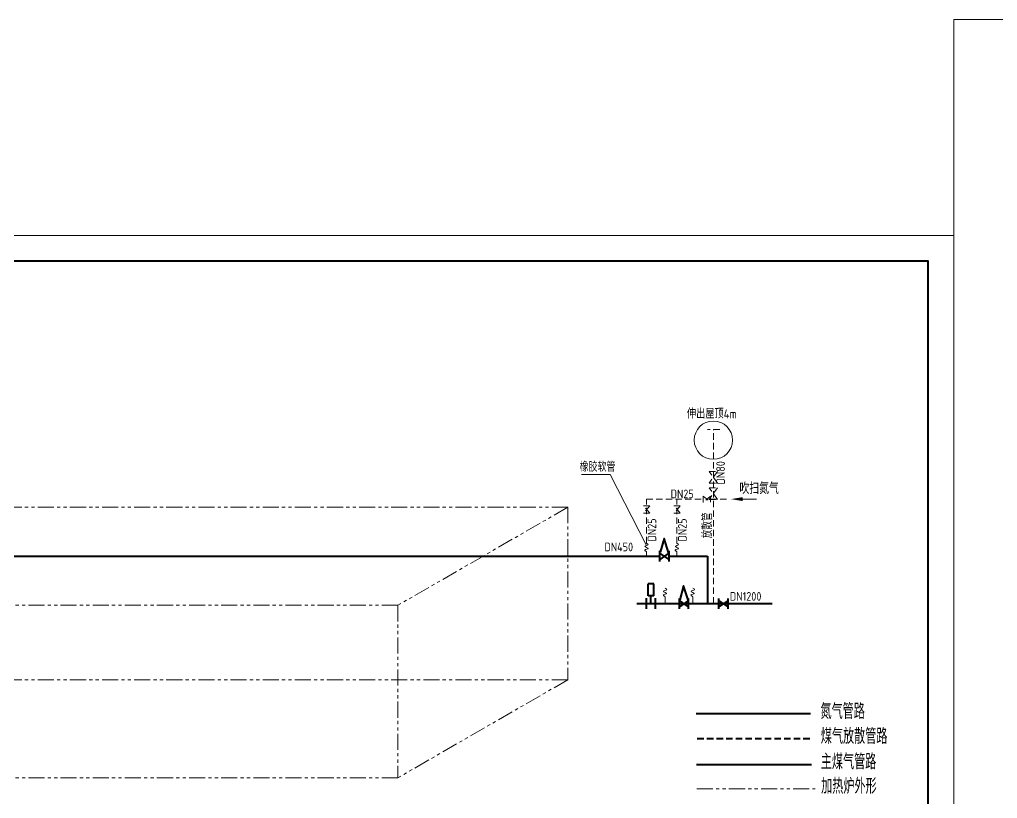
# Model space of a CAD drawing. Header units: millimetres. Extents: x -45744 to 19596, y 135 to 25335.
# Drawn here: x -34221 to -15198, y 10179 to 25335 of the extents above; entities that cross this region are included whole.
import ezdxf

# ---------------------------------------------------------------- set-up
doc = ezdxf.new("R2010")
doc.units = ezdxf.units.MM
doc.header["$LTSCALE"] = 500
doc.linetypes.add('DASHED2', pattern=[0.375, 0.25, -0.125])
doc.linetypes.add('PHANTOM2', pattern=[1.25, 0.625, -0.125, 0.125, -0.125, 0.125, -0.125])
for name, color, linetype, lineweight in [('2D', 4, 'PHANTOM2', 20), ('SHI', 7, 'Continuous', 40), ('WEN', 3, 'Continuous', 20), ('XI', 2, 'Continuous', 20), ('XU', 6, 'DASHED2', 20)]:
    doc.layers.add(name, color=color, linetype=linetype, lineweight=lineweight)
doc.styles.add('GB', font='gbenor.shx', dxfattribs={"bigfont": 'gbcbig.shx'})

msp = doc.modelspace()

# ---------------------------------------------------------------- linework, layer by layer
at = {"layer": '2D'}
for p, q in [((-23553.1377, 15847.1523), (-37098.7845, 15847.1523)), ((-23553.1377, 15847.1523), (-26860.2571, 13937.786)), ((-23553.1377, 15847.1523), (-23553.1377, 12490.0589)), ((-26860.2571, 13937.786), (-40402.4261, 13937.786)), ((-26860.2571, 13937.786), (-26860.2571, 10580.6926)), ((-23553.1377, 12490.0589), (-37095.3066, 12490.0589)), ((-23553.1377, 12490.0589), (-26860.2571, 10580.6926)), ((-26860.2571, 10580.6926), (-40402.4261, 10580.6926)), ((-21045.8887, 10363.5301), (-18744.8393, 10363.5301))]:
    msp.add_line(p, q, dxfattribs=at)
at = {"layer": 'SHI', "lineweight": 40}
for p, q in [((-39068.3664, 14892.4692), (-21765.7571, 14892.4692)), ((-21586.653, 14892.2569), (-20840.1505, 14892.2569)), ((-18817.7989, 10830.1656), (-21052.088, 10830.1656))]:
    msp.add_line(p, q, dxfattribs=at)
at = {"layer": 'SHI'}
for p, q in [((-21765.7571, 14789.3981), (-21765.7571, 14995.1157)), ((-21586.653, 14956.4311), (-21765.7571, 14831.0582)), ((-21586.653, 14828.5072), (-21765.7571, 14953.8801)), ((-21586.653, 14789.3981), (-21586.653, 14995.1157)), ((-20840.1505, 14892.2569), (-20840.1505, 13971.6219)), ((-21992.7165, 14123.7827), (-21992.7165, 14352.1437)), ((-21881.9181, 14352.1437), (-21992.7165, 14352.1437)), ((-21881.9181, 14123.7827), (-21881.9181, 14352.1437)), ((-21881.9181, 14123.7827), (-21992.7165, 14123.7827)), ((-21939.3652, 13971.6219), (-21939.3652, 14123.7827)), ((-22214.9359, 13971.6219), (-19581.8949, 13971.6219)), ((-22026.0194, 13867.9855), (-22026.0194, 14073.7031)), ((-21847.2936, 13870.5289), (-21847.2936, 14076.2466)), ((-21846.9152, 13867.9855), (-21846.9152, 14073.7031)), ((-21384.7304, 13866.0064), (-21384.7304, 14071.7241)), ((-21205.6262, 14033.0395), (-21384.7304, 13907.6666)), ((-21205.6262, 13905.1156), (-21384.7304, 14030.4885)), ((-21205.6262, 13866.0064), (-21205.6262, 14071.7241)), ((-20616.0484, 13866.0064), (-20616.0484, 14071.7241)), ((-20436.9443, 14033.0395), (-20616.0484, 13907.6666)), ((-20436.9443, 13905.1156), (-20616.0484, 14030.4885)), ((-20436.9443, 13866.0064), (-20436.9443, 14071.7241))]:
    msp.add_line(p, q, dxfattribs=at)
at = {"layer": 'SHI', "color": 4, "lineweight": 40}
msp.add_line((-18831.5478, 11822.6541), (-21059.7113, 11822.6541), dxfattribs=at)
at = {"layer": 'SHI', "color": 6, "linetype": 'DASHED2', "lineweight": 40}
msp.add_line((-21036.322, 11344.2177), (-18809.1563, 11344.2177), dxfattribs=at)
at = {"layer": 'SHI'}
msp.add_lwpolyline([(-44494.2571, 635.4502), (-16544.2571, 635.4502), (-16544.2571, 20635.4502), (-44494.2571, 20635.4502)], close=True, dxfattribs=at)
for points in [[(-21596.5129, 14966.3664), (-21682.7704, 15239.6249), (-21759.3314, 14970.2643)], [(-21215.4862, 14042.9748), (-21301.7437, 14316.2333), (-21378.3046, 14046.8727)]]:
    msp.add_lwpolyline(points, dxfattribs=at)
at = {"layer": 'WEN'}
for p, q in [((-23290.2811, 16481.342), (-22731.5489, 16481.342)), ((-22731.5489, 16481.342), (-22024.8237, 15098.546)), ((-20154.7888, 16003.3476), (-19886.43, 16003.3476))]:
    msp.add_line(p, q, dxfattribs=at)
msp.add_circle((-20724.3483, 17150.9275), 372.8396, dxfattribs=at)
for points in [[(-22023.8508, 15146.7001), (-21992.0847, 15114.934), (-22057.6335, 15083.0526), (-21990.271, 15040.933), (-22058.6861, 15013.5553), (-22023.8508, 14978.72)], [(-21432.8463, 15146.7001), (-21401.0802, 15114.934), (-21466.629, 15083.0526), (-21399.2665, 15040.933), (-21467.6816, 15013.5553), (-21432.8463, 14978.72)], [(-21662.7479, 14271.7601), (-21630.9818, 14239.994), (-21696.5306, 14208.1126), (-21629.1681, 14165.993), (-21697.5832, 14138.6152), (-21662.7479, 14103.7799)], [(-21124.2171, 14271.7601), (-21092.4511, 14239.994), (-21157.9999, 14208.1126), (-21090.6373, 14165.993), (-21159.0524, 14138.6152), (-21124.2171, 14103.7799)]]:
    msp.add_spline(points, degree=3, dxfattribs=at)
msp.add_solid([(-20154.7888, 16040.9984), (-20154.7888, 15965.6968), (-20380.6937, 16003.3476)], dxfattribs=at)
at = {"layer": 'XI'}
for points in [[(-16044.2571, 135.4502), (19595.7429, 135.4502), (19595.7429, 25335.4502), (-16044.2571, 25335.4502)], [(-45744.2571, 135.4502), (-16044.2571, 135.4502), (-16044.2571, 21135.4502), (-45744.2571, 21135.4502)]]:
    msp.add_lwpolyline(points, close=True, dxfattribs=at)
at = {"layer": 'XU'}
for p, q in [((-20598.7806, 17355.8132), (-20836.5359, 17355.8132)), ((-20724.3483, 13971.6219), (-20724.3483, 17355.8132)), ((-22023.8508, 16002.6061), (-20919.6164, 16002.6061)), ((-22023.8508, 15146.7001), (-22023.8508, 16002.6061)), ((-21432.8463, 15146.7001), (-21432.8463, 16002.6061)), ((-20919.6164, 15940.9119), (-20919.6164, 16063.9172)), ((-20919.6164, 16063.9172), (-20779.135, 15941.6759)), ((-20779.135, 16063.9172), (-20919.6164, 15940.9119)), ((-20779.135, 15941.6759), (-20779.135, 16063.9172)), ((-20779.135, 16002.6061), (-20408.864, 16002.6061)), ((-22081.8287, 15871.0649), (-21958.8234, 15871.0649)), ((-21958.8234, 15730.5835), (-22081.8287, 15871.0649)), ((-21958.8234, 15871.0649), (-22081.0647, 15730.5835)), ((-21490.8242, 15871.0649), (-21367.8189, 15871.0649)), ((-21367.8189, 15730.5835), (-21490.8242, 15871.0649)), ((-21367.8189, 15871.0649), (-21490.0602, 15730.5835)), ((-22081.0647, 15730.5835), (-21958.8234, 15730.5835)), ((-21490.0602, 15730.5835), (-21367.8189, 15730.5835)), ((-22023.8508, 14892.4692), (-22023.8508, 14978.72)), ((-21432.8463, 14892.4692), (-21432.8463, 14978.72)), ((-21662.7479, 13969.0775), (-21662.7479, 14103.7799)), ((-21124.2171, 13969.0775), (-21124.2171, 14103.7799))]:
    msp.add_line(p, q, dxfattribs=at)
for points in [[(-20804.8278, 16542.6819), (-20643.8688, 16542.6819), (-20805.8094, 16316.1279), (-20642.8872, 16316.1279), (-20804.8278, 16542.6819)], [(-20804.8278, 16225.1819), (-20643.8688, 16225.1819), (-20805.8094, 15998.6279), (-20642.8872, 15998.6279), (-20804.8278, 16225.1819)]]:
    msp.add_lwpolyline(points, dxfattribs=at)

# ---------------------------------------------------------------- texts
at = {"layer": 'WEN', "style": 'GB'}
for s, height, p in [('伸出屋顶4m', 178.44918, (-21237.3297, 17572.7508)), ('DN25', 168.25208, (-21555.0761, 16020.9502)), ('吹扫氮气', 225, (-20216.1622, 16102.5675)), ('DN450', 168.25208, (-22842.5609, 14988.4756)), ('DN1200', 168.25208, (-20402.5203, 14027.1703)), ('氮气管路', 300, (-18640.4888, 11726.1804)), ('煤气放散管路', 300, (-18633.7365, 11240.5995)), ('主煤气管路', 300, (-18633.7365, 10744.4366)), ('加热炉外形', 300, (-18627.02, 10269.9376))]:
    msp.add_text(s, height=height, dxfattribs=at).set_placement(p)
for s, p in [('DN80', (-20499.2695, 16289.6353)), ('DN25', (-21834.4471, 15179.9035)), ('DN25', (-21243.4426, 15179.9035)), ('放散管', (-20749.9994, 15240.6974))]:
    msp.add_text(s, height=168.25208, rotation=90, dxfattribs=at).set_placement(p)
at = {"layer": 'WEN', "insert": (-22977.0523, 16625.3799), "char_height": 175, "attachment_point": 5, "style": 'GB'}
msp.add_mtext('橡胶软管', dxfattribs=at)

doc.saveas('drawing.dxf')
